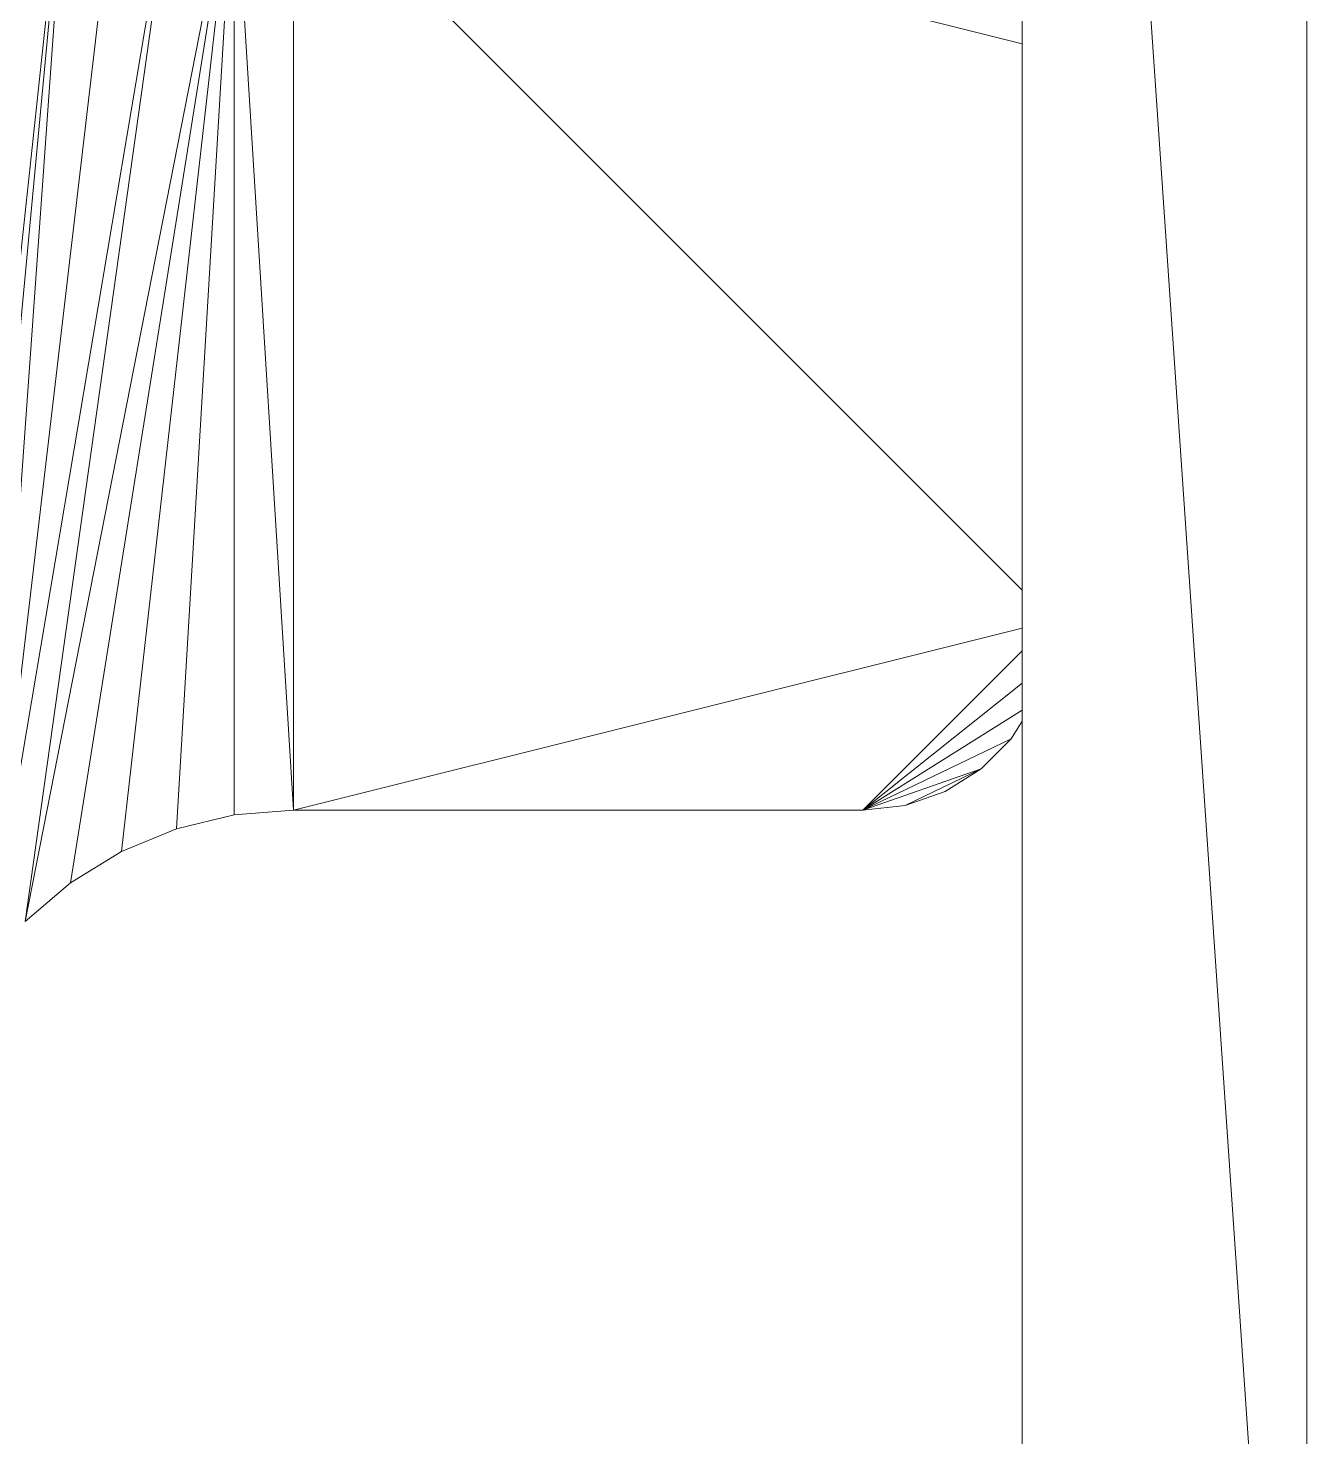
# Model space of a CAD drawing. Header units: millimetres. Extents: x 90978 to 295199, y -4084 to 97293.
# Drawn here: x 171405.3 to 171742.3, y 24064.9 to 24436.1 of the extents above; entities that cross this region are included whole.
import ezdxf

# ---------------------------------------------------------------- set-up
doc = ezdxf.new("R2010")
doc.units = ezdxf.units.MM
doc.header["$MEASUREMENT"] = 0
doc.layers.get('0').update_dxf_attribs({"linetype": 'CONTINUOUS'})
doc.layers.add('G-IMPT', color=8, linetype='CONTINUOUS', lineweight=9)

# ---------------------------------------------------------------- blocks, each defined once
blk = doc.blocks.new('Synergy Type 3 - Desk Type 3_dwg_Family - 678409-310601-_3D_-768222-Level 0')
at = {"layer": 'G-IMPT'}
for p, q in [((325.94, -145.71), (-824.06, -145.71)), ((325.94, -145.71), (-766.06, -220.71)), ((-766.06, -220.71), (267.94, -220.71))]:
    blk.add_line(p, q, dxfattribs=at)
blk = doc.blocks.new('Synergy Type 3 - Desk Type 3_dwg_Family - 694305-310617-_3D_-768230-Level 0')
at = {"layer": 'G-IMPT'}
for p, q in [((-106.96, 105.07), (-445.15, 141.39)), ((-106.96, 105.07), (-430.66, 135.39)), ((-121.16, 77.19), (-417.28, 127.19)), ((-115.16, 91.69), (-417.28, 127.19)), ((-106.96, 105.07), (-417.28, 127.19)), ((-405.35, 117), (-395.15, 105.07)), ((-124.82, 61.93), (-405.35, 117)), ((-121.16, 77.19), (-405.35, 117)), ((-395.15, 105.07), (-386.96, 91.69)), ((-124.82, 61.93), (-395.15, 105.07)), ((-386.96, 91.69), (-380.95, 77.19)), ((-124.82, 61.93), (-386.96, 91.69)), ((-380.95, 77.19), (-377.29, 61.93)), ((-124.82, 61.93), (-380.95, 77.19)), ((-377.29, 61.93), (-376.06, 46.29)), ((-124.82, 61.93), (-377.29, 61.93)), ((-124.82, 61.93), (-376.06, 46.29)), ((-376.06, -103.71), (-376.06, 46.29)), ((-328.06, -145.71), (-376.06, 46.29)), ((-126.06, 46.29), (-376.06, 46.29)), ((-318.06, -145.71), (-126.06, 46.29)), ((-174.06, -145.71), (-126.06, 46.29)), ((-376.06, -103.71), (-374.8, -114.84)), ((-376.06, -103.71), (-365.15, -134.89)), ((-376.06, -103.71), (-357.23, -142.8)), ((-376.06, -103.71), (-349.67, -145.71)), ((-376.06, -103.71), (-342.56, -145.71)), ((-376.06, -103.71), (-334.06, -145.71)), ((-374.8, -114.84), (-371.1, -125.41)), ((-374.8, -114.84), (-365.15, -134.89)), ((-371.1, -125.41), (-365.15, -134.89)), ((-365.15, -134.89), (-357.23, -142.8)), ((-357.23, -142.8), (-352.6, -145.71))]:
    blk.add_line(p, q, dxfattribs=at)

msp = doc.modelspace()

# ---------------------------------------------------------------- block references
at = {"rotation": 90.00000000000007}
for name in ['Synergy Type 3 - Desk Type 3_dwg_Family - 678409-310601-_3D_-768222-Level 0', 'Synergy Type 3 - Desk Type 3_dwg_Family - 678409-310601-_3D_-768222-Level 0', 'Synergy Type 3 - Desk Type 3_dwg_Family - 694305-310617-_3D_-768230-Level 0', 'Synergy Type 3 - Desk Type 3_dwg_Family - 694305-310617-_3D_-768230-Level 0']:
    msp.add_blockref(name, (171521.57, 24606.06), dxfattribs=at)

doc.saveas('drawing.dxf')
